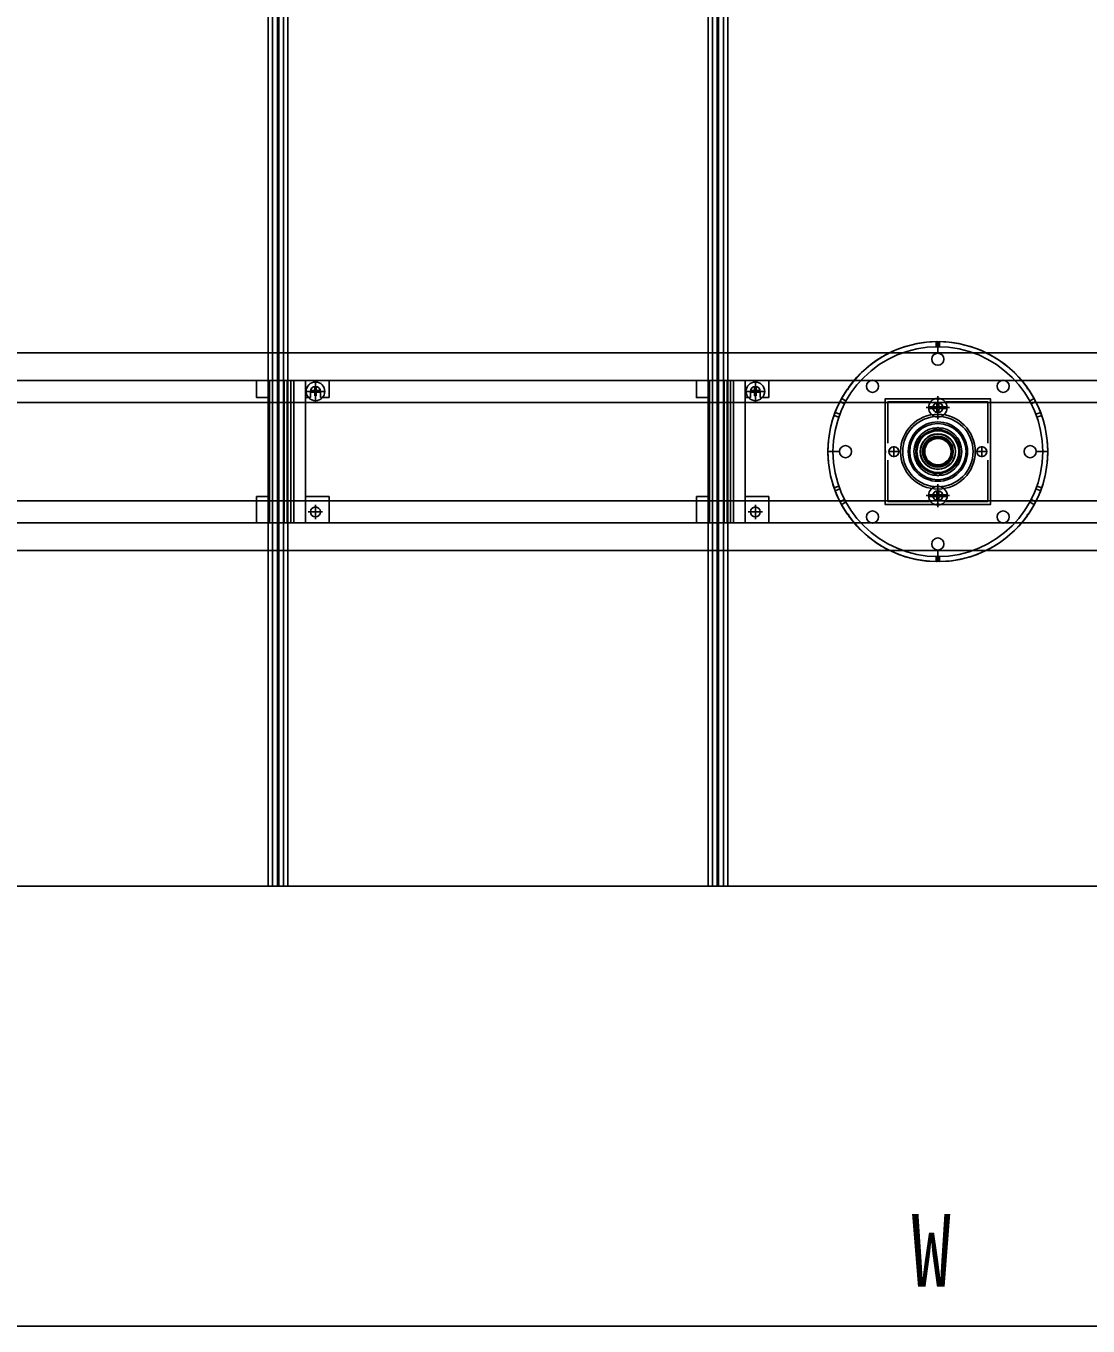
# Model space of a CAD drawing. Units: millimetres, scale not verified. Extents: x -4205 to 4205, y -2970 to 2970.
# Drawn here: x -1995 to -1512, y 275 to 866 of the extents above; entities that cross this region are included whole.
import ezdxf
from ezdxf.enums import TextEntityAlignment as Align

# ---------------------------------------------------------------- set-up
doc = ezdxf.new("R2010")
doc.units = ezdxf.units.MM
doc.header["$LTSCALE"] = 20
for name, color, linetype in [('0-4_YKK_12', 2, 'Continuous'), ('0-5_YKK_13', 4, 'Continuous'), ('0-6_YKK_D', 6, 'Continuous')]:
    doc.layers.add(name, color=color, linetype=linetype)
doc.styles.add('ＭＳ ゴシック', font='')
doc.styles.get('ＭＳ ゴシック').set_extended_font_data('MS Gothic')

msp = doc.modelspace()

# ---------------------------------------------------------------- linework, layer by layer
at = {"layer": '0-4_YKK_12'}
for p, q in [((-686.5, 717.4), (-2474.5, 717.4)), ((-686.5, 704.9), (-2474.5, 704.9)), ((-686.5, 694.9), (-2474.5, 694.9)), ((-686.5, 650.1), (-2474.5, 650.1)), ((-686.5, 640.1), (-2474.5, 640.1)), ((-686.5, 627.6), (-2474.5, 627.6)), ((-1878, 475), (-2078, 475)), ((-1678, 475), (-1878, 475)), ((-1478, 475), (-1678, 475))]:
    msp.add_line(p, q, dxfattribs=at)
for points in [[(-1885, 2270), (-1885, 480), (-1885, 475)], [(-1883, 2270), (-1883, 480), (-1883, 475)], [(-1880.8, 2270), (-1880.8, 480), (-1880.8, 475)], [(-1880.5, 2270), (-1880.5, 480), (-1880.5, 475)], [(-1880.2, 2270), (-1880.2, 480), (-1880.2, 475)], [(-1878, 2270), (-1878, 480), (-1878, 475)], [(-1878, 2270), (-1878, 480), (-1878, 475)], [(-1876, 2270), (-1876, 480), (-1876, 475)], [(-1685, 2270), (-1685, 480), (-1685, 475)], [(-1683, 2270), (-1683, 480), (-1683, 475)], [(-1680.8, 2270), (-1680.8, 480), (-1680.8, 475)], [(-1680.5, 2270), (-1680.5, 480), (-1680.5, 475)], [(-1680.2, 2270), (-1680.2, 480), (-1680.2, 475)], [(-1678, 2270), (-1678, 480), (-1678, 475)], [(-1678, 2270), (-1678, 480), (-1678, 475)], [(-1676, 2270), (-1676, 480), (-1676, 475)]]:
    msp.add_lwpolyline(points, dxfattribs=at)
at = {"layer": '0-5_YKK_13'}
for p, q in [((-1581.21, 722.5), (-1581.21, 720.2)), ((-1580.5, 722.5), (-1580.5, 717.5)), ((-1579.79, 722.5), (-1579.79, 720.2)), ((-1889.3, 704.9), (-1890.3, 704.9)), ((-1884.4, 704.9), (-1889.3, 704.9)), ((-1884.4, 704.9), (-1884.4, 640.1)), ((-1883.07, 704.9), (-1884.4, 704.9)), ((-1878.21, 704.9), (-1883.07, 704.9)), ((-1877.31, 704.9), (-1878.21, 704.9)), ((-1877.73, 640.1), (-1877.73, 704.9)), ((-1876.41, 704.9), (-1877.31, 704.9)), ((-1876.26, 704.9), (-1876.41, 704.9)), ((-1876.34, 640.1), (-1876.34, 704.9)), ((-1874.84, 704.9), (-1876.26, 704.9)), ((-1874.69, 704.9), (-1874.84, 704.9)), ((-1874.76, 640.1), (-1874.76, 704.9)), ((-1873.79, 704.9), (-1874.69, 704.9)), ((-1872.89, 704.9), (-1873.79, 704.9)), ((-1873.37, 640.1), (-1873.37, 704.9)), ((-1869.43, 704.9), (-1872.89, 704.9)), ((-1868.1, 704.9), (-1869.43, 704.9)), ((-1868.1, 640.1), (-1868.1, 704.9)), ((-1858.3, 704.9), (-1868.1, 704.9)), ((-1863.5, 695.35), (-1863.5, 704.45)), ((-1857.3, 704.9), (-1858.3, 704.9)), ((-1857.3, 704.9), (-1857.3, 697.1)), ((-1689.3, 704.9), (-1690.3, 704.9)), ((-1684.4, 704.9), (-1689.3, 704.9)), ((-1684.4, 704.9), (-1684.4, 640.1)), ((-1683.07, 704.9), (-1684.4, 704.9)), ((-1678.21, 704.9), (-1683.07, 704.9)), ((-1677.31, 704.9), (-1678.21, 704.9)), ((-1677.73, 640.1), (-1677.73, 704.9)), ((-1676.41, 704.9), (-1677.31, 704.9)), ((-1676.26, 704.9), (-1676.41, 704.9)), ((-1676.34, 640.1), (-1676.34, 704.9)), ((-1674.84, 704.9), (-1676.26, 704.9)), ((-1674.69, 704.9), (-1674.84, 704.9)), ((-1674.76, 640.1), (-1674.76, 704.9)), ((-1673.79, 704.9), (-1674.69, 704.9)), ((-1672.89, 704.9), (-1673.79, 704.9)), ((-1673.37, 640.1), (-1673.37, 704.9)), ((-1669.43, 704.9), (-1672.89, 704.9)), ((-1668.1, 704.9), (-1669.43, 704.9)), ((-1668.1, 640.1), (-1668.1, 704.9)), ((-1658.3, 704.9), (-1668.1, 704.9)), ((-1663.5, 695.35), (-1663.5, 704.45)), ((-1657.3, 704.9), (-1658.3, 704.9)), ((-1657.3, 704.9), (-1657.3, 697.1)), ((-1868.05, 699.9), (-1858.95, 699.9)), ((-1860.25, 699.9), (-1866.75, 699.9)), ((-1865.75, 699.9), (-1865.75, 697.1)), ((-1865.58, 700.25), (-1865.58, 699.55)), ((-1865.58, 700.25), (-1864.35, 700.25)), ((-1865.58, 699.55), (-1864.35, 699.55)), ((-1863.85, 701.98), (-1863.15, 701.98)), ((-1863.85, 701.98), (-1863.85, 700.75)), ((-1863.85, 699.05), (-1863.85, 697.83)), ((-1863.85, 697.83), (-1863.15, 697.83)), ((-1863.5, 696.65), (-1863.5, 703.15)), ((-1863.15, 701.98), (-1863.15, 700.75)), ((-1863.15, 699.05), (-1863.15, 697.83)), ((-1862.65, 700.25), (-1861.43, 700.25)), ((-1862.65, 699.55), (-1861.43, 699.55)), ((-1861.43, 700.25), (-1861.43, 699.55)), ((-1861.25, 697.1), (-1861.25, 699.9)), ((-1668.05, 699.9), (-1658.95, 699.9)), ((-1660.25, 699.9), (-1666.75, 699.9)), ((-1665.75, 699.9), (-1665.75, 697.1)), ((-1665.58, 700.25), (-1665.58, 699.55)), ((-1665.58, 700.25), (-1664.35, 700.25)), ((-1665.58, 699.55), (-1664.35, 699.55)), ((-1663.85, 701.98), (-1663.15, 701.98)), ((-1663.85, 701.98), (-1663.85, 700.75)), ((-1663.85, 699.05), (-1663.85, 697.83)), ((-1663.85, 697.83), (-1663.15, 697.83)), ((-1663.5, 696.65), (-1663.5, 703.15)), ((-1663.15, 701.98), (-1663.15, 700.75)), ((-1663.15, 699.05), (-1663.15, 697.83)), ((-1662.65, 700.25), (-1661.43, 700.25)), ((-1662.65, 699.55), (-1661.43, 699.55)), ((-1661.43, 700.25), (-1661.43, 699.55)), ((-1661.25, 697.1), (-1661.25, 699.9)), ((-1580.52, 697.75), (-1580.52, 687.25)), ((-1889.3, 697.1), (-1884.4, 697.1)), ((-1868.1, 697.1), (-1865.75, 697.1)), ((-1861.25, 697.1), (-1858.3, 697.1)), ((-1858.3, 697.1), (-1857.3, 697.1)), ((-1689.3, 697.1), (-1684.4, 697.1)), ((-1668.1, 697.1), (-1665.75, 697.1)), ((-1661.25, 697.1), (-1658.3, 697.1)), ((-1658.3, 697.1), (-1657.3, 697.1)), ((-1622.95, 694.26), (-1624.98, 695.34)), ((-1622.28, 695.52), (-1624.31, 696.6)), ((-1575.27, 692.5), (-1585.77, 692.5)), ((-1584.75, 692.93), (-1581.47, 692.93)), ((-1584.75, 692.08), (-1581.47, 692.08)), ((-1583, 692.5), (-1578, 692.5)), ((-1582.56, 692.9), (-1581.56, 692.9)), ((-1582.56, 692.1), (-1581.56, 692.1)), ((-1581.56, 692.9), (-1581.05, 693.04)), ((-1581.56, 692.1), (-1581.05, 691.96)), ((-1580.92, 691.45), (-1581.05, 691.96)), ((-1580.5, 695), (-1580.5, 690)), ((-1580.12, 694.54), (-1580.12, 693.55)), ((-1580.12, 693.55), (-1579.98, 693.04)), ((-1580.12, 691.45), (-1579.98, 691.96)), ((-1579.47, 692.9), (-1579.98, 693.04)), ((-1579.47, 692.1), (-1579.98, 691.96)), ((-1579.57, 692.93), (-1576.29, 692.93)), ((-1579.57, 692.08), (-1576.29, 692.08)), ((-1578.48, 692.9), (-1579.47, 692.9)), ((-1578.48, 692.1), (-1579.47, 692.1)), ((-1538.72, 695.52), (-1536.69, 696.6)), ((-1538.05, 694.26), (-1536.02, 695.34)), ((-1627.72, 688.93), (-1625.56, 688.14)), ((-1625.07, 689.48), (-1627.24, 690.27)), ((-1580.92, 690.46), (-1580.92, 691.45)), ((-1580.12, 690.46), (-1580.12, 691.45)), ((-1535.93, 689.48), (-1533.76, 690.27)), ((-1533.28, 688.93), (-1535.44, 688.14)), ((-1600.5, 675), (-1600.5, 670)), ((-1560.5, 675), (-1560.5, 670)), ((-1630.52, 672.5), (-1625.52, 672.5)), ((-1603, 672.5), (-1598, 672.5)), ((-1563, 672.5), (-1558, 672.5)), ((-1530.52, 672.5), (-1535.52, 672.5)), ((-1627.72, 656.07), (-1625.56, 656.86)), ((-1580.5, 657.75), (-1580.5, 647.25)), ((-1533.28, 656.07), (-1535.44, 656.86)), ((-1890.3, 652.1), (-1890.3, 640.1)), ((-1889.3, 652.1), (-1890.3, 652.1)), ((-1889.3, 652.1), (-1884.4, 652.1)), ((-1868.1, 652.1), (-1858.3, 652.1)), ((-1857.3, 652.1), (-1858.3, 652.1)), ((-1690.3, 652.1), (-1690.3, 640.1)), ((-1689.3, 652.1), (-1690.3, 652.1)), ((-1689.3, 652.1), (-1684.4, 652.1)), ((-1668.1, 652.1), (-1658.3, 652.1)), ((-1657.3, 652.1), (-1658.3, 652.1)), ((-1625.07, 655.52), (-1627.24, 654.73)), ((-1622.95, 650.74), (-1624.98, 649.66)), ((-1575.25, 652.5), (-1585.75, 652.5)), ((-1584.73, 652.93), (-1581.45, 652.93)), ((-1584.73, 652.08), (-1581.45, 652.08)), ((-1583, 652.5), (-1578, 652.5)), ((-1582.54, 652.9), (-1581.55, 652.9)), ((-1582.54, 652.1), (-1581.55, 652.1)), ((-1581.55, 652.9), (-1581.04, 653.04)), ((-1581.55, 652.1), (-1581.04, 651.96)), ((-1580.9, 651.45), (-1581.04, 651.96)), ((-1580.9, 650.46), (-1580.9, 651.45)), ((-1580.5, 655), (-1580.5, 650)), ((-1580.1, 654.54), (-1580.1, 653.55)), ((-1580.1, 653.55), (-1579.96, 653.04)), ((-1580.1, 651.45), (-1579.96, 651.96)), ((-1580.1, 650.46), (-1580.1, 651.45)), ((-1579.45, 652.9), (-1579.96, 653.04)), ((-1579.45, 652.1), (-1579.96, 651.96)), ((-1579.55, 652.93), (-1576.27, 652.93)), ((-1579.55, 652.08), (-1576.27, 652.08)), ((-1578.46, 652.9), (-1579.45, 652.9)), ((-1578.46, 652.1), (-1579.45, 652.1)), ((-1538.05, 650.74), (-1536.02, 649.66)), ((-1535.93, 655.52), (-1533.76, 654.73)), ((-1860.25, 645.1), (-1866.75, 645.1)), ((-1863.5, 641.85), (-1863.5, 648.35)), ((-1660.25, 645.1), (-1666.75, 645.1)), ((-1663.5, 641.85), (-1663.5, 648.35)), ((-1622.28, 649.48), (-1624.31, 648.4)), ((-1538.72, 649.48), (-1536.69, 648.4)), ((-1889.3, 640.1), (-1890.3, 640.1)), ((-1884.4, 640.1), (-1889.3, 640.1)), ((-1883.07, 640.1), (-1884.4, 640.1)), ((-1878.21, 640.1), (-1883.07, 640.1)), ((-1877.31, 640.1), (-1878.21, 640.1)), ((-1876.41, 640.1), (-1877.31, 640.1)), ((-1876.26, 640.1), (-1876.41, 640.1)), ((-1874.84, 640.1), (-1876.26, 640.1)), ((-1874.69, 640.1), (-1874.84, 640.1)), ((-1873.79, 640.1), (-1874.69, 640.1)), ((-1872.89, 640.1), (-1873.79, 640.1)), ((-1869.43, 640.1), (-1872.89, 640.1)), ((-1868.1, 640.1), (-1869.43, 640.1)), ((-1858.3, 640.1), (-1868.1, 640.1)), ((-1689.3, 640.1), (-1690.3, 640.1)), ((-1684.4, 640.1), (-1689.3, 640.1)), ((-1683.07, 640.1), (-1684.4, 640.1)), ((-1678.21, 640.1), (-1683.07, 640.1)), ((-1677.31, 640.1), (-1678.21, 640.1)), ((-1676.41, 640.1), (-1677.31, 640.1)), ((-1676.26, 640.1), (-1676.41, 640.1)), ((-1674.84, 640.1), (-1676.26, 640.1)), ((-1674.69, 640.1), (-1674.84, 640.1)), ((-1673.79, 640.1), (-1674.69, 640.1)), ((-1672.89, 640.1), (-1673.79, 640.1)), ((-1669.43, 640.1), (-1672.89, 640.1)), ((-1668.1, 640.1), (-1669.43, 640.1)), ((-1658.3, 640.1), (-1668.1, 640.1)), ((-1580.5, 622.5), (-1580.5, 627.5)), ((-1581.21, 622.5), (-1581.21, 624.8)), ((-1579.79, 622.5), (-1579.79, 624.8))]:
    msp.add_line(p, q, dxfattribs=at)
for points in [[(-1890.3, 704.9), (-1890.3, 697.1), (-1889.3, 697.1)], [(-1690.3, 704.9), (-1690.3, 697.1), (-1689.3, 697.1)], [(-1603.2, 676.34), (-1603.2, 695.2), (-1584.34, 695.2)], [(-1580.92, 694.54), (-1580.92, 693.55), (-1581.05, 693.04)], [(-1576.66, 695.2), (-1557.8, 695.2), (-1557.8, 676.34)], [(-1584.34, 649.8), (-1603.2, 649.8), (-1603.2, 668.66)], [(-1557.8, 668.66), (-1557.8, 649.8), (-1576.66, 649.8)], [(-1857.3, 652.1), (-1857.3, 640.1), (-1858.3, 640.1)], [(-1657.3, 652.1), (-1657.3, 640.1), (-1658.3, 640.1)], [(-1580.9, 654.54), (-1580.9, 653.55), (-1581.04, 653.04)]]:
    msp.add_lwpolyline(points, dxfattribs=at)
for points in [[(-1604.5, 696.5), (-1556.5, 696.5), (-1556.5, 648.5), (-1604.5, 648.5)], [(-1556.5, 696.5), (-1556.5, 673.17), (-1556.64, 672.98), (-1556.64, 672.02), (-1556.5, 671.83), (-1556.5, 648.5), (-1579.83, 648.5), (-1580.02, 648.64), (-1580.98, 648.64), (-1581.17, 648.5), (-1604.5, 648.5), (-1604.5, 671.83), (-1604.36, 672.02), (-1604.36, 672.98), (-1604.5, 673.17), (-1604.5, 696.5), (-1581.17, 696.5), (-1580.98, 696.36), (-1580.02, 696.36), (-1579.83, 696.5)], [(-1580.5, 661.53), (-1571, 667.02), (-1571, 677.98), (-1580.5, 683.47), (-1590, 677.98), (-1590, 667.02)]]:
    msp.add_lwpolyline(points, close=True, dxfattribs=at)
for centre, radius in [((-1580.5, 672.5), 50), ((-1580.5, 672.5), 47.7), ((-1580.52, 714.5), 2.75), ((-1863.5, 699.9), 4.25), ((-1663.5, 699.9), 4.25), ((-1610.22, 702.2), 2.75), ((-1550.82, 702.2), 2.75), ((-1580.52, 692.5), 4.25), ((-1580.52, 692.5), 2.25), ((-1580.5, 692.5), 2.25), ((-1580.5, 672.5), 17), ((-1580.5, 672.5), 16), ((-1580.5, 672.5), 13.5), ((-1580.5, 672.5), 12.8), ((-1580.5, 672.5), 10.88), ((-1580.5, 672.5), 10), ((-1580.5, 672.5), 9.5), ((-1580.5, 672.5), 8.05), ((-1580.5, 672.5), 7.95), ((-1622.52, 672.5), 2.75), ((-1600.52, 672.5), 2.25), ((-1580.5, 672.5), 7), ((-1580.5, 672.5), 6.5), ((-1580.5, 672.5), 6.5), ((-1580.5, 672.5), 6), ((-1580.5, 672.5), 6), ((-1560.52, 672.5), 2.25), ((-1538.52, 672.5), 2.75), ((-1580.5, 652.5), 4.25), ((-1580.52, 652.5), 2.25), ((-1580.5, 652.5), 2.25), ((-1863.5, 645.1), 2.25), ((-1663.5, 645.1), 2.25), ((-1610.22, 642.8), 2.75), ((-1550.82, 642.8), 2.75), ((-1580.52, 630.5), 2.75)]:
    msp.add_circle(centre, radius, dxfattribs=at)
for centre, radius, start, end in [((-1580.5, 672.5), 50, 90.83285, 144.20748), ((-1580.52, 723.2), 1, 224.85209, 315.18823), ((-1580.5, 672.5), 50, 35.79252, 89.20748), ((-1863.5, 699.9), 2.25, 0, 180), ((-1864.35, 700.75), 0.5, 270, 0), ((-1864.35, 699.05), 0.5, 0, 90), ((-1862.65, 700.75), 0.5, 180, 270), ((-1862.65, 699.05), 0.5, 90, 180), ((-1663.5, 699.9), 2.25, 0, 180), ((-1664.35, 700.75), 0.5, 270, 0), ((-1664.35, 699.05), 0.5, 0, 90), ((-1662.65, 700.75), 0.5, 180, 270), ((-1662.65, 699.05), 0.5, 90, 180), ((-1580.5, 672.5), 50, 145.83285, 214.20748), ((-1622.04, 701.57), 1, 279.85209, 10.18823), ((-1538.96, 701.57), 1, 169.81177, 260.14791), ((-1580.5, 672.5), 50, 325.79252, 34.16715), ((-1580.44, 692.5), 2.15, 169.27785, 190.72215), ((-1580.52, 692.43), 2.15, 79.27785, 100.72215), ((-1580.59, 692.5), 2.15, 349.27785, 10.72215), ((-1580.52, 692.58), 2.15, 259.27785, 280.72215), ((-1580.43, 652.5), 2.15, 169.27785, 190.72215), ((-1580.5, 652.43), 2.15, 79.27785, 100.72215), ((-1580.5, 652.58), 2.15, 259.27785, 280.72215), ((-1580.58, 652.5), 2.15, 349.27785, 10.72215), ((-1622.02, 643.41), 1, 349.85209, 80.18823), ((-1538.98, 643.41), 1, 99.81177, 190.14791), ((-1580.5, 672.5), 50, 215.83285, 269.16715), ((-1580.5, 672.5), 50, 270.79252, 324.16715), ((-1580.52, 621.8), 1, 44.81177, 135.14791)]:
    msp.add_arc(centre, radius, start, end, dxfattribs=at)
at = {"layer": '0-6_YKK_D'}
msp.add_line((-2422, 275), (-739, 275), dxfattribs=at)

# ---------------------------------------------------------------- texts
at = {"layer": '0-6_YKK_D', "style": 'ＭＳ ゴシック', "width": 0.8}
msp.add_text('W', height=32.99, dxfattribs=at).set_placement((-1592.5, 283), align=Align.BOTTOM_LEFT)

doc.saveas('drawing.dxf')
